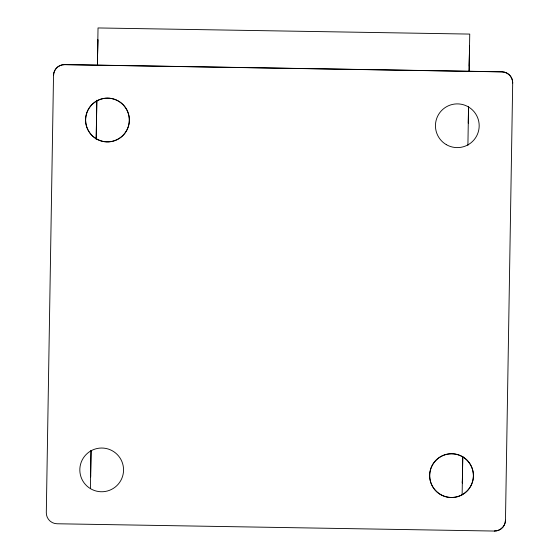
<?xml version="1.0" encoding="UTF-8"?>
<svg xmlns="http://www.w3.org/2000/svg" width="559" height="559" viewBox="0 0 559 559"><rect width="100%" height="100%" fill="white"/><g stroke="black" fill="none" stroke-linecap="round" stroke-linejoin="round"><path stroke-width="0.84" d="M97.497 59.988L97.832 39.619L97.406 64.844M469.211 66.123L469.546 45.754L469.12 70.979M53.524 75.339L46.306 512.645A10.935 10.935 0 0 0 57.06 523.762L494.366 531.05A10.935 10.935 0 0 0 505.476 520.296L512.694 82.921A10.935 10.935 0 0 0 501.94 71.804L64.634 64.585A10.935 10.935 0 0 0 53.524 75.339L53.524 75.416A10.935 10.935 0 0 1 64.634 64.662L501.94 71.88A10.935 10.935 0 0 1 512.694 82.991L512.694 82.921M91.04 450.659L90.614 476.918L90.649 474.898M96.183 138.995L96.819 100.487M90.425 488.65L91.061 450.344M96.197 139.212L96.84 100.243M97.413 65.452L98.028 27.95L469.742 34.085L469.127 71.587M462.754 456.794L462.328 483.053L462.363 481.033M468.26 123.127L468.519 107.377M462.132 494.785L462.775 456.479M467.904 145.347L468.554 106.378M505.476 520.296L505.476 520.226A10.935 10.935 0 0 1 494.366 530.98L494.366 531.05M96.218 138.8A21.871 21.871 0 0 0 129.332 120.409A21.871 21.871 0 0 0 96.847 100.927A21.871 21.871 0 0 0 96.218 138.8M96.218 138.73A21.871 21.871 0 0 0 129.332 120.332A21.871 21.871 0 0 0 96.847 100.858A21.871 21.871 0 0 0 96.218 138.73M446.313 144.648A21.871 21.871 0 0 0 479.182 125.817A21.871 21.871 0 0 0 446.438 106.776A21.871 21.871 0 0 0 446.313 144.648M440.289 494.422A21.871 21.871 0 0 0 473.403 476.023A21.871 21.871 0 0 0 440.918 456.549A21.871 21.871 0 0 0 440.289 494.422M440.289 494.345A21.871 21.871 0 0 0 473.403 475.954A21.871 21.871 0 0 0 440.918 456.472A21.871 21.871 0 0 0 440.289 494.345M90.446 488.65A21.871 21.871 0 0 0 123.553 470.252A21.871 21.871 0 0 0 91.068 450.778A21.871 21.871 0 0 0 90.446 488.65"/></g></svg>
